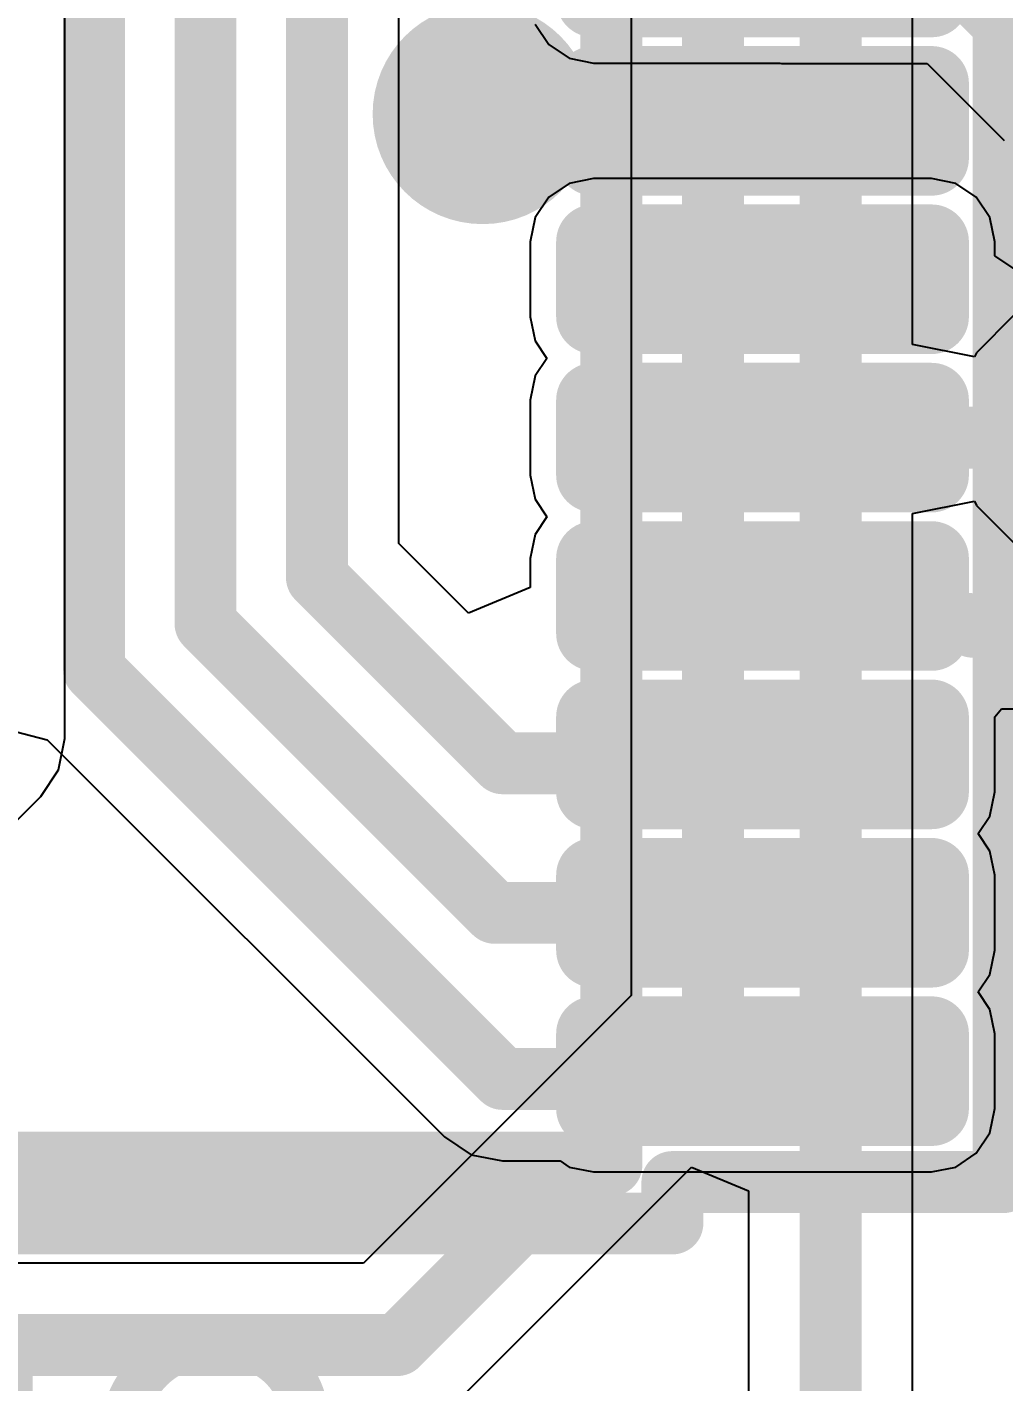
# Model space of a CAD drawing. Header units: inches. Extents: x 2.95 to 6.74, y 1.23 to 4.83.
# Drawn here: x 5.1212 to 5.279, y 3.699 to 3.9179 of the extents above; entities that cross this region are included whole.
import ezdxf

# ---------------------------------------------------------------- set-up
doc = ezdxf.new("R2010")
doc.units = ezdxf.units.IN
doc.header["$MEASUREMENT"] = 0
for name, color, linetype in [('Bottom Layer', 5, 'Continuous'), ('Bottom Solder', 6, 'Continuous'), ('GND', 76, 'Continuous'), ('Mechanical 10', 56, 'Continuous'), ('Mechanical 12', 56, 'Continuous'), ('PWR', 16, 'Continuous'), ('Top Layer', 1, 'Continuous'), ('Top Overlay', 2, 'Continuous'), ('Top Paste', 8, 'Continuous'), ('Top Solder', 216, 'Continuous'), ('Via Holes', 16, 'Continuous')]:
    doc.layers.add(name, color=color, linetype=linetype)
doc.styles.add('Arial', font='', dxfattribs={"height": 0.2})
doc.styles.get('Arial').set_extended_font_data('Arial')

# ---------------------------------------------------------------- blocks, each defined once
blk = doc.blocks.new('SOP65P640X120_24N_3')
at = {"layer": 'Top Layer'}
h = blk.add_hatch(color=1, dxfattribs=at)
edge = h.paths.add_edge_path()
edge.add_arc((0.14031, 0.00674), 0.00202, 270, 360)
edge.add_line((0.14232, 0.00674), (0.14232, 0.01885))
edge.add_arc((0.14031, 0.01885), 0.00202, 0, 90)
edge.add_line((0.14031, 0.02087), (0.08568, 0.02087))
edge.add_arc((0.08568, 0.01885), 0.00202, 90, 180)
edge.add_line((0.08366, 0.01885), (0.08366, 0.00674))
edge.add_arc((0.08568, 0.00674), 0.00202, 180, 270)
edge.add_line((0.08568, 0.00472), (0.14031, 0.00472))
h = blk.add_hatch(color=1, dxfattribs=at)
edge = h.paths.add_edge_path()
edge.add_arc((0.14031, -0.01885), 0.00202, 270, 360)
edge.add_line((0.14232, -0.01885), (0.14232, -0.00674))
edge.add_arc((0.14031, -0.00674), 0.00202, 0, 90)
edge.add_line((0.14031, -0.00472), (0.08568, -0.00472))
edge.add_arc((0.08568, -0.00674), 0.00202, 90, 180)
edge.add_line((0.08366, -0.00674), (0.08366, -0.01885))
edge.add_arc((0.08568, -0.01885), 0.00202, 180, 270)
edge.add_line((0.08568, -0.02087), (0.14031, -0.02087))
h = blk.add_hatch(color=1, dxfattribs=at)
edge = h.paths.add_edge_path()
edge.add_arc((0.14031, -0.04444), 0.00202, 270, 360)
edge.add_line((0.14232, -0.04444), (0.14232, -0.03233))
edge.add_arc((0.14031, -0.03233), 0.00202, 0, 90)
edge.add_line((0.14031, -0.03031), (0.08568, -0.03031))
edge.add_arc((0.08568, -0.03233), 0.00202, 90, 180)
edge.add_line((0.08366, -0.03233), (0.08366, -0.04444))
edge.add_arc((0.08568, -0.04444), 0.00202, 180, 270)
edge.add_line((0.08568, -0.04646), (0.14031, -0.04646))
h = blk.add_hatch(color=1, dxfattribs=at)
edge = h.paths.add_edge_path()
edge.add_arc((0.14031, -0.07003), 0.00202, 270, 360)
edge.add_line((0.14232, -0.07003), (0.14232, -0.05792))
edge.add_arc((0.14031, -0.05792), 0.00202, 0, 90)
edge.add_line((0.14031, -0.05591), (0.08568, -0.05591))
edge.add_arc((0.08568, -0.05792), 0.00202, 90, 180)
edge.add_line((0.08366, -0.05792), (0.08366, -0.07003))
edge.add_arc((0.08568, -0.07003), 0.00202, 180, 270)
edge.add_line((0.08568, -0.07205), (0.14031, -0.07205))
h = blk.add_hatch(color=1, dxfattribs=at)
edge = h.paths.add_edge_path()
edge.add_arc((0.14031, -0.09562), 0.00202, 270, 360)
edge.add_line((0.14232, -0.09562), (0.14232, -0.08351))
edge.add_arc((0.14031, -0.08351), 0.00202, 0, 90)
edge.add_line((0.14031, -0.0815), (0.08568, -0.0815))
edge.add_arc((0.08568, -0.08351), 0.00202, 90, 180)
edge.add_line((0.08366, -0.08351), (0.08366, -0.09562))
edge.add_arc((0.08568, -0.09562), 0.00202, 180, 270)
edge.add_line((0.08568, -0.09764), (0.14031, -0.09764))
h = blk.add_hatch(color=1, dxfattribs=at)
edge = h.paths.add_edge_path()
edge.add_arc((0.14031, -0.12121), 0.00202, 270, 360)
edge.add_line((0.14232, -0.12121), (0.14232, -0.1091))
edge.add_arc((0.14031, -0.1091), 0.00202, 0, 90)
edge.add_line((0.14031, -0.10709), (0.08568, -0.10709))
edge.add_arc((0.08568, -0.1091), 0.00202, 90, 180)
edge.add_line((0.08366, -0.1091), (0.08366, -0.12121))
edge.add_arc((0.08568, -0.12121), 0.00202, 180, 270)
edge.add_line((0.08568, -0.12323), (0.14031, -0.12323))
h = blk.add_hatch(color=1, dxfattribs=at)
edge = h.paths.add_edge_path()
edge.add_arc((0.14031, -0.1468), 0.00202, 270, 360)
edge.add_line((0.14232, -0.1468), (0.14232, -0.13469))
edge.add_arc((0.14031, -0.13469), 0.00202, 0, 90)
edge.add_line((0.14031, -0.13268), (0.08568, -0.13268))
edge.add_arc((0.08568, -0.13469), 0.00202, 90, 180)
edge.add_line((0.08366, -0.13469), (0.08366, -0.1468))
edge.add_arc((0.08568, -0.1468), 0.00202, 180, 270)
edge.add_line((0.08568, -0.14882), (0.14031, -0.14882))
at = {"layer": 'Top Paste'}
h = blk.add_hatch(color=8, dxfattribs=at)
edge = h.paths.add_edge_path()
edge.add_arc((0.14031, 0.00674), 0.00202, 270, 360)
edge.add_line((0.14232, 0.00674), (0.14232, 0.01885))
edge.add_arc((0.14031, 0.01885), 0.00202, 0, 90)
edge.add_line((0.14031, 0.02087), (0.08568, 0.02087))
edge.add_arc((0.08568, 0.01885), 0.00202, 90, 180)
edge.add_line((0.08366, 0.01885), (0.08366, 0.00674))
edge.add_arc((0.08568, 0.00674), 0.00202, 180, 270)
edge.add_line((0.08568, 0.00472), (0.14031, 0.00472))
h = blk.add_hatch(color=8, dxfattribs=at)
edge = h.paths.add_edge_path()
edge.add_arc((0.14031, -0.01885), 0.00202, 270, 360)
edge.add_line((0.14232, -0.01885), (0.14232, -0.00674))
edge.add_arc((0.14031, -0.00674), 0.00202, 0, 90)
edge.add_line((0.14031, -0.00472), (0.08568, -0.00472))
edge.add_arc((0.08568, -0.00674), 0.00202, 90, 180)
edge.add_line((0.08366, -0.00674), (0.08366, -0.01885))
edge.add_arc((0.08568, -0.01885), 0.00202, 180, 270)
edge.add_line((0.08568, -0.02087), (0.14031, -0.02087))
h = blk.add_hatch(color=8, dxfattribs=at)
edge = h.paths.add_edge_path()
edge.add_arc((0.14031, -0.04444), 0.00202, 270, 360)
edge.add_line((0.14232, -0.04444), (0.14232, -0.03233))
edge.add_arc((0.14031, -0.03233), 0.00202, 0, 90)
edge.add_line((0.14031, -0.03031), (0.08568, -0.03031))
edge.add_arc((0.08568, -0.03233), 0.00202, 90, 180)
edge.add_line((0.08366, -0.03233), (0.08366, -0.04444))
edge.add_arc((0.08568, -0.04444), 0.00202, 180, 270)
edge.add_line((0.08568, -0.04646), (0.14031, -0.04646))
h = blk.add_hatch(color=8, dxfattribs=at)
edge = h.paths.add_edge_path()
edge.add_arc((0.14031, -0.07003), 0.00202, 270, 360)
edge.add_line((0.14232, -0.07003), (0.14232, -0.05792))
edge.add_arc((0.14031, -0.05792), 0.00202, 0, 90)
edge.add_line((0.14031, -0.05591), (0.08568, -0.05591))
edge.add_arc((0.08568, -0.05792), 0.00202, 90, 180)
edge.add_line((0.08366, -0.05792), (0.08366, -0.07003))
edge.add_arc((0.08568, -0.07003), 0.00202, 180, 270)
edge.add_line((0.08568, -0.07205), (0.14031, -0.07205))
h = blk.add_hatch(color=8, dxfattribs=at)
edge = h.paths.add_edge_path()
edge.add_arc((0.14031, -0.09562), 0.00202, 270, 360)
edge.add_line((0.14232, -0.09562), (0.14232, -0.08351))
edge.add_arc((0.14031, -0.08351), 0.00202, 0, 90)
edge.add_line((0.14031, -0.0815), (0.08568, -0.0815))
edge.add_arc((0.08568, -0.08351), 0.00202, 90, 180)
edge.add_line((0.08366, -0.08351), (0.08366, -0.09562))
edge.add_arc((0.08568, -0.09562), 0.00202, 180, 270)
edge.add_line((0.08568, -0.09764), (0.14031, -0.09764))
h = blk.add_hatch(color=8, dxfattribs=at)
edge = h.paths.add_edge_path()
edge.add_arc((0.14031, -0.12121), 0.00202, 270, 360)
edge.add_line((0.14232, -0.12121), (0.14232, -0.1091))
edge.add_arc((0.14031, -0.1091), 0.00202, 0, 90)
edge.add_line((0.14031, -0.10709), (0.08568, -0.10709))
edge.add_arc((0.08568, -0.1091), 0.00202, 90, 180)
edge.add_line((0.08366, -0.1091), (0.08366, -0.12121))
edge.add_arc((0.08568, -0.12121), 0.00202, 180, 270)
edge.add_line((0.08568, -0.12323), (0.14031, -0.12323))
h = blk.add_hatch(color=8, dxfattribs=at)
edge = h.paths.add_edge_path()
edge.add_arc((0.14031, -0.1468), 0.00202, 270, 360)
edge.add_line((0.14232, -0.1468), (0.14232, -0.13469))
edge.add_arc((0.14031, -0.13469), 0.00202, 0, 90)
edge.add_line((0.14031, -0.13268), (0.08568, -0.13268))
edge.add_arc((0.08568, -0.13469), 0.00202, 90, 180)
edge.add_line((0.08366, -0.13469), (0.08366, -0.1468))
edge.add_arc((0.08568, -0.1468), 0.00202, 180, 270)
edge.add_line((0.08568, -0.14882), (0.14031, -0.14882))
at = {"layer": 'Top Solder'}
h = blk.add_hatch(color=216, dxfattribs=at)
edge = h.paths.add_edge_path()
edge.add_arc((0.14031, 0.03233), 0.00603, 270, 360)
edge.add_line((0.14634, 0.03233), (0.14634, 0.04444))
edge.add_arc((0.14031, 0.04444), 0.00603, 0, 90)
edge.add_line((0.14031, 0.05047), (0.08568, 0.05047))
edge.add_arc((0.08568, 0.04444), 0.00603, 90, 180)
edge.add_line((0.07965, 0.04444), (0.07965, 0.03233))
edge.add_arc((0.08568, 0.03233), 0.00603, 180, 270)
edge.add_line((0.08568, 0.0263), (0.14031, 0.0263))
h = blk.add_hatch(color=216, dxfattribs=at)
edge = h.paths.add_edge_path()
edge.add_arc((0.14031, 0.00674), 0.00603, 270, 360)
edge.add_line((0.14634, 0.00674), (0.14634, 0.01885))
edge.add_arc((0.14031, 0.01885), 0.00603, 0, 90)
edge.add_line((0.14031, 0.02488), (0.08568, 0.02488))
edge.add_arc((0.08568, 0.01885), 0.00603, 90, 180)
edge.add_line((0.07965, 0.01885), (0.07965, 0.00674))
edge.add_arc((0.08568, 0.00674), 0.00603, 180, 270)
edge.add_line((0.08568, 0.00071), (0.14031, 0.00071))
h = blk.add_hatch(color=216, dxfattribs=at)
edge = h.paths.add_edge_path()
edge.add_arc((0.14031, -0.01885), 0.00603, 270, 360)
edge.add_line((0.14634, -0.01885), (0.14634, -0.00674))
edge.add_arc((0.14031, -0.00674), 0.00603, 0, 90)
edge.add_line((0.14031, -0.00071), (0.08568, -0.00071))
edge.add_arc((0.08568, -0.00674), 0.00603, 90, 180)
edge.add_line((0.07965, -0.00674), (0.07965, -0.01885))
edge.add_arc((0.08568, -0.01885), 0.00603, 180, 270)
edge.add_line((0.08568, -0.02488), (0.14031, -0.02488))
h = blk.add_hatch(color=216, dxfattribs=at)
edge = h.paths.add_edge_path()
edge.add_arc((0.14031, -0.04444), 0.00603, 270, 360)
edge.add_line((0.14634, -0.04444), (0.14634, -0.03233))
edge.add_arc((0.14031, -0.03233), 0.00603, 0, 90)
edge.add_line((0.14031, -0.0263), (0.08568, -0.0263))
edge.add_arc((0.08568, -0.03233), 0.00603, 90, 180)
edge.add_line((0.07965, -0.03233), (0.07965, -0.04444))
edge.add_arc((0.08568, -0.04444), 0.00603, 180, 270)
edge.add_line((0.08568, -0.05047), (0.14031, -0.05047))
h = blk.add_hatch(color=216, dxfattribs=at)
edge = h.paths.add_edge_path()
edge.add_arc((0.14031, -0.07003), 0.00603, 270, 360)
edge.add_line((0.14634, -0.07003), (0.14634, -0.05792))
edge.add_arc((0.14031, -0.05792), 0.00603, 0, 90)
edge.add_line((0.14031, -0.05189), (0.08568, -0.05189))
edge.add_arc((0.08568, -0.05792), 0.00603, 90, 180)
edge.add_line((0.07965, -0.05792), (0.07965, -0.07003))
edge.add_arc((0.08568, -0.07003), 0.00603, 180, 270)
edge.add_line((0.08568, -0.07606), (0.14031, -0.07606))
h = blk.add_hatch(color=216, dxfattribs=at)
edge = h.paths.add_edge_path()
edge.add_arc((0.14031, -0.09562), 0.00603, 270, 360)
edge.add_line((0.14634, -0.09562), (0.14634, -0.08351))
edge.add_arc((0.14031, -0.08351), 0.00603, 0, 90)
edge.add_line((0.14031, -0.07748), (0.08568, -0.07748))
edge.add_arc((0.08568, -0.08351), 0.00603, 90, 180)
edge.add_line((0.07965, -0.08351), (0.07965, -0.09562))
edge.add_arc((0.08568, -0.09562), 0.00603, 180, 270)
edge.add_line((0.08568, -0.10165), (0.14031, -0.10165))
h = blk.add_hatch(color=216, dxfattribs=at)
edge = h.paths.add_edge_path()
edge.add_arc((0.14031, -0.12121), 0.00603, 270, 360)
edge.add_line((0.14634, -0.12121), (0.14634, -0.1091))
edge.add_arc((0.14031, -0.1091), 0.00603, 0, 90)
edge.add_line((0.14031, -0.10307), (0.08568, -0.10307))
edge.add_arc((0.08568, -0.1091), 0.00603, 90, 180)
edge.add_line((0.07965, -0.1091), (0.07965, -0.12121))
edge.add_arc((0.08568, -0.12121), 0.00603, 180, 270)
edge.add_line((0.08568, -0.12724), (0.14031, -0.12724))
h = blk.add_hatch(color=216, dxfattribs=at)
edge = h.paths.add_edge_path()
edge.add_arc((0.14031, -0.1468), 0.00603, 270, 360)
edge.add_line((0.14634, -0.1468), (0.14634, -0.13469))
edge.add_arc((0.14031, -0.13469), 0.00603, 0, 90)
edge.add_line((0.14031, -0.12866), (0.08568, -0.12866))
edge.add_arc((0.08568, -0.13469), 0.00603, 90, 180)
edge.add_line((0.07965, -0.13469), (0.07965, -0.1468))
edge.add_arc((0.08568, -0.1468), 0.00603, 180, 270)
edge.add_line((0.08568, -0.15283), (0.14031, -0.15283))
at = {"layer": 'Mechanical 10'}
for points in [[(0.08858, -0.15551, 0.01, 0.01, 0), (0.08858, 0.15551, 0.01, 0.01, 0)], [(-0.08858, -0.15551, 0.01, 0.01, 0), (0.08858, -0.15551, 0.01, 0.01, 0)]]:
    blk.add_lwpolyline(points, format="xyseb", dxfattribs=at)
blk.add_lwpolyline([(0.08608, -0.15551, 0.005, 0.005, 1), (0.09108, -0.15551, 0.005, 0.005, 1)], format="xyseb", close=True, dxfattribs=at)
blk.add_lwpolyline([(0.08608, -0.15551, 0.005, 0.005, 1), (0.09108, -0.15551, 0.005, 0.005, 1)], format="xyseb", close=True, dxfattribs=at)
at = {"layer": 'Mechanical 12'}
for points in [[(0.15197, -0.15866, 0.01, 0.01, 0), (0.15197, 0.15866, 0.01, 0.01, 0)], [(0.09843, -0.16535, 0.01, 0.01, 0), (0.09843, -0.15866, 0.01, 0.01, 0)], [(0.09843, -0.15866, 0.01, 0.01, 0), (0.15197, -0.15866, 0.01, 0.01, 0)], [(-0.09843, -0.16535, 0.01, 0.01, 0), (0.09843, -0.16535, 0.01, 0.01, 0)]]:
    blk.add_lwpolyline(points, format="xyseb", dxfattribs=at)
for points in [[(0.09593, -0.15866, 0.005, 0.005, 1), (0.10093, -0.15866, 0.005, 0.005, 1)], [(0.09593, -0.15866, 0.005, 0.005, 1), (0.10093, -0.15866, 0.005, 0.005, 1)], [(0.14947, -0.15866, 0.005, 0.005, 1), (0.15447, -0.15866, 0.005, 0.005, 1)], [(0.14947, -0.15866, 0.005, 0.005, 1), (0.15447, -0.15866, 0.005, 0.005, 1)], [(0.09593, -0.16535, 0.005, 0.005, 1), (0.10093, -0.16535, 0.005, 0.005, 1)], [(0.09593, -0.16535, 0.005, 0.005, 1), (0.10093, -0.16535, 0.005, 0.005, 1)]]:
    blk.add_lwpolyline(points, format="xyseb", close=True, dxfattribs=at)
at = {"layer": 'Top Overlay'}
blk.add_lwpolyline([(-0.08858, -0.15591, 0.01, 0.01, 0), (0.08858, -0.15591, 0.01, 0.01, 0)], format="xyseb", dxfattribs=at)
blk.add_lwpolyline([(0.08608, -0.15591, 0.005, 0.005, 1), (0.09108, -0.15591, 0.005, 0.005, 1)], format="xyseb", close=True, dxfattribs=at)

msp = doc.modelspace()

# ---------------------------------------------------------------- hatches: boundary and pattern name
at = {"layer": 'Bottom Layer'}
h = msp.add_hatch(color=5, dxfattribs=at)
edge = h.paths.add_edge_path()
edge.add_arc((5.19478, 3.90389), 0.01378, 0, 360)
at = {"layer": 'Bottom Solder'}
h = msp.add_hatch(color=6, dxfattribs=at)
edge = h.paths.add_edge_path()
edge.add_arc((5.19478, 3.90389), 0.01778, 0, 360)
h = msp.add_hatch(color=6, dxfattribs=at)
edge = h.paths.add_edge_path()
edge.add_arc((5.293, 3.853), 0.01778, 0, 360)
at = {"layer": 'GND'}
h = msp.add_hatch(color=76, dxfattribs=at)
edge = h.paths.add_edge_path()
edge.add_arc((5.293, 3.853), 0.01591, 0, 360)
at = {"layer": 'PWR'}
h = msp.add_hatch(color=16, dxfattribs=at)
edge = h.paths.add_edge_path()
edge.add_arc((5.19478, 3.90389), 0.01591, 0, 360)
h = msp.add_hatch(color=16, dxfattribs=at)
edge = h.paths.add_edge_path()
edge.add_arc((5.293, 3.853), 0.01591, 0, 360)
at = {"layer": 'Top Layer'}
h = msp.add_hatch(color=1, dxfattribs=at)
edge = h.paths.add_edge_path()
edge.add_arc((5.19478, 3.90389), 0.01378, 0, 360)
at = {"layer": 'Top Solder'}
h = msp.add_hatch(color=216, dxfattribs=at)
edge = h.paths.add_edge_path()
edge.add_arc((5.19478, 3.90389), 0.01778, 0, 360)
h = msp.add_hatch(color=216, dxfattribs=at)
edge = h.paths.add_edge_path()
edge.add_arc((5.293, 3.853), 0.01778, 0, 360)
at = {"layer": 'Via Holes'}
h = msp.add_hatch(color=7, dxfattribs=at)
edge = h.paths.add_edge_path()
edge.add_arc((5.19478, 3.90389), 0.00591, 0, 360)

# ---------------------------------------------------------------- linework, layer by layer
at = {"layer": 'Bottom Layer'}
for p, q in [((5.12725, 3.803), (5.12725, 4.23363)), ((5.21875, 3.95848), (5.21875, 3.76149)), ((5.26425, 3.86665), (5.26425, 3.92751)), ((5.28066, 3.87146), (5.27454, 3.86534)), ((5.27425, 3.86466), (5.26425, 3.86665)), ((5.27454, 3.86534), (5.27425, 3.86466)), ((5.26425, 3.83935), (5.27425, 3.84134)), ((5.27425, 3.84134), (5.27454, 3.84066)), ((5.27454, 3.84066), (5.28066, 3.83454)), ((5.26425, 3.68174), (5.26425, 3.83935)), ((5.12625, 3.79793), (5.12725, 3.803)), ((5.12337, 3.79363), (5.12625, 3.79793)), ((5.08299, 3.75324), (5.12337, 3.79363)), ((5.21875, 3.76149), (5.17551, 3.71825)), ((5.19037, 3.69563), (5.22851, 3.73376)), ((5.22851, 3.73376), (5.23775, 3.72993)), ((5.23775, 3.72993), (5.23775, 3.651)), ((5.17551, 3.71825), (5.07565, 3.71825))]:
    msp.add_line(p, q, dxfattribs=at)
for points in [[(5.232, 3.756, 0.01, 0.01, 0), (5.232, 4.037, 0.01, 0.01, 0)], [(5.251, 3.651, 0.01, 0.01, 0), (5.251, 3.933, 0.01, 0.01, 0)], [(5.181, 3.705, 0.01, 0.01, 0), (5.232, 3.756, 0.01, 0.01, 0)], [(4.684, 3.705, 0.01, 0.01, 0), (5.181, 3.705, 0.01, 0.01, 0)]]:
    msp.add_lwpolyline(points, format="xyseb", dxfattribs=at)
for points in [[(5.2295, 3.756, 0.005, 0.005, 1), (5.2345, 3.756, 0.005, 0.005, 1)], [(5.2295, 3.756, 0.005, 0.005, 1), (5.2345, 3.756, 0.005, 0.005, 1)], [(5.1785, 3.705, 0.005, 0.005, 1), (5.1835, 3.705, 0.005, 0.005, 1)], [(5.1785, 3.705, 0.005, 0.005, 1), (5.1835, 3.705, 0.005, 0.005, 1)]]:
    msp.add_lwpolyline(points, format="xyseb", close=True, dxfattribs=at)
at = {"layer": 'Top Layer'}
for p, q in [((5.18125, 3.83449), (5.18125, 3.95066)), ((5.20324, 3.91842), (5.20546, 3.91511)), ((5.20546, 3.91511), (5.20877, 3.9129)), ((5.20877, 3.9129), (5.21268, 3.91212)), ((5.21268, 3.91212), (5.24277, 3.91212)), ((5.24277, 3.91212), (5.24306, 3.91206)), ((5.24306, 3.91206), (5.26659, 3.91206)), ((5.26659, 3.91206), (5.27902, 3.89963)), ((5.20877, 3.89269), (5.20546, 3.89048)), ((5.21268, 3.89347), (5.20877, 3.89269)), ((5.26731, 3.89347), (5.21268, 3.89347)), ((5.27121, 3.89269), (5.26731, 3.89347)), ((5.27453, 3.89048), (5.27121, 3.89269)), ((5.20546, 3.89048), (5.20324, 3.88717)), ((5.27674, 3.88717), (5.27453, 3.89048)), ((5.20324, 3.88717), (5.20247, 3.88326)), ((5.27752, 3.88326), (5.27674, 3.88717)), ((5.20247, 3.88326), (5.20247, 3.87115)), ((5.27752, 3.88099), (5.27752, 3.88326)), ((5.28752, 3.8743), (5.27752, 3.88099)), ((5.20247, 3.87115), (5.20324, 3.86724)), ((5.20324, 3.86724), (5.20514, 3.86441)), ((5.20514, 3.86441), (5.20324, 3.86158)), ((5.20324, 3.86158), (5.20247, 3.85767)), ((5.20247, 3.85767), (5.20247, 3.84556)), ((5.20247, 3.84556), (5.20324, 3.84165)), ((5.20324, 3.84165), (5.20514, 3.83882)), ((5.20514, 3.83882), (5.20324, 3.83599)), ((5.20324, 3.83599), (5.20247, 3.83208)), ((5.19247, 3.82328), (5.18125, 3.83449)), ((5.20247, 3.83208), (5.20247, 3.82742)), ((5.20247, 3.82742), (5.19247, 3.82328)), ((5.27752, 3.80649), (5.2786, 3.80781)), ((5.2786, 3.80781), (5.29036, 3.80781)), ((5.27752, 3.79438), (5.27752, 3.80649)), ((5.11927, 3.80412), (5.12444, 3.80281)), ((5.12444, 3.80281), (5.18863, 3.73863)), ((5.27674, 3.79047), (5.27752, 3.79438)), ((5.27485, 3.78764), (5.27674, 3.79047)), ((5.27674, 3.7848), (5.27485, 3.78764)), ((5.27752, 3.7809), (5.27674, 3.7848)), ((5.27752, 3.76879), (5.27752, 3.7809)), ((5.27674, 3.76488), (5.27752, 3.76879)), ((5.27485, 3.76205), (5.27674, 3.76488)), ((5.27674, 3.75921), (5.27485, 3.76205)), ((5.27752, 3.75531), (5.27674, 3.75921)), ((5.27752, 3.7432), (5.27752, 3.75531)), ((5.27674, 3.73929), (5.27752, 3.7432)), ((5.27453, 3.73598), (5.27674, 3.73929)), ((5.18863, 3.73863), (5.19293, 3.73575)), ((5.19293, 3.73575), (5.198, 3.73475)), ((5.198, 3.73475), (5.2073, 3.73475)), ((5.2073, 3.73475), (5.20877, 3.73376)), ((5.27121, 3.73376), (5.27453, 3.73598)), ((5.20877, 3.73376), (5.21268, 3.73298)), ((5.21268, 3.73298), (5.26731, 3.73298)), ((5.26731, 3.73298), (5.27121, 3.73376))]:
    msp.add_line(p, q, dxfattribs=at)
for points in [[(5.132, 3.814, 0.01, 0.01, 0), (5.132, 4.02827, 0.01, 0.01, 0)], [(5.15, 3.82154, 0.01, 0.01, 0), (5.15, 4.02082, 0.01, 0.01, 0)], [(5.168, 3.829, 0.01, 0.01, 0), (5.168, 4.01336, 0.01, 0.01, 0)], [(5.27208, 3.92531, 0.01, 0.01, 0), (5.28839, 3.909, 0.01, 0.01, 0)], [(5.19478, 3.90389, 0.01, 0.01, 0), (5.19532, 3.90334, 0.01, 0.01, 0)], [(5.19532, 3.90334, 0.01, 0.01, 0), (5.23945, 3.90334, 0.01, 0.01, 0)], [(5.23945, 3.90334, 0.01, 0.01, 0), (5.23999, 3.9028, 0.01, 0.01, 0)], [(5.24039, 3.85161, 0.01, 0.01, 0), (5.29461, 3.85161, 0.01, 0.01, 0)], [(5.168, 3.829, 0.01, 0.01, 0), (5.198, 3.799, 0.01, 0.01, 0)], [(5.23999, 3.82602, 0.01, 0.01, 0), (5.24306, 3.82295, 0.01, 0.01, 0)], [(5.15, 3.82154, 0.01, 0.01, 0), (5.1967, 3.77484, 0.01, 0.01, 0)], [(5.24306, 3.82295, 0.01, 0.01, 0), (5.26873, 3.82295, 0.01, 0.01, 0)], [(5.26873, 3.82295, 0.01, 0.01, 0), (5.27018, 3.8215, 0.01, 0.01, 0)], [(5.27018, 3.8215, 0.01, 0.01, 0), (5.27353, 3.8215, 0.01, 0.01, 0)], [(5.27353, 3.8215, 0.01, 0.01, 0), (5.27397, 3.82106, 0.01, 0.01, 0)], [(5.27397, 3.82106, 0.01, 0.01, 0), (5.44735, 3.82106, 0.01, 0.01, 0)], [(5.132, 3.814, 0.01, 0.01, 0), (5.198, 3.748, 0.01, 0.01, 0)], [(5.198, 3.799, 0.01, 0.01, 0), (5.238, 3.799, 0.01, 0.01, 0)], [(5.1967, 3.77484, 0.01, 0.01, 0), (5.23999, 3.77484, 0.01, 0.01, 0)], [(5.198, 3.748, 0.01, 0.01, 0), (5.244, 3.748, 0.01, 0.01, 0)]]:
    msp.add_lwpolyline(points, format="xyseb", dxfattribs=at)
for points in [[(5.19228, 3.90389, 0.005, 0.005, 1), (5.19728, 3.90389, 0.005, 0.005, 1)], [(5.19282, 3.90334, 0.005, 0.005, 1), (5.19782, 3.90334, 0.005, 0.005, 1)], [(5.19282, 3.90334, 0.005, 0.005, 1), (5.19782, 3.90334, 0.005, 0.005, 1)], [(5.23695, 3.90334, 0.005, 0.005, 1), (5.24195, 3.90334, 0.005, 0.005, 1)], [(5.23695, 3.90334, 0.005, 0.005, 1), (5.24195, 3.90334, 0.005, 0.005, 1)], [(5.23749, 3.9028, 0.005, 0.005, 1), (5.24249, 3.9028, 0.005, 0.005, 1)], [(5.23789, 3.85161, 0.005, 0.005, 1), (5.24289, 3.85161, 0.005, 0.005, 1)], [(5.1655, 3.829, 0.005, 0.005, 1), (5.1705, 3.829, 0.005, 0.005, 1)], [(5.1655, 3.829, 0.005, 0.005, 1), (5.1705, 3.829, 0.005, 0.005, 1)], [(5.23749, 3.82602, 0.005, 0.005, 1), (5.24249, 3.82602, 0.005, 0.005, 1)], [(5.1475, 3.82154, 0.005, 0.005, 1), (5.1525, 3.82154, 0.005, 0.005, 1)], [(5.1475, 3.82154, 0.005, 0.005, 1), (5.1525, 3.82154, 0.005, 0.005, 1)], [(5.24056, 3.82295, 0.005, 0.005, 1), (5.24556, 3.82295, 0.005, 0.005, 1)], [(5.24056, 3.82295, 0.005, 0.005, 1), (5.24556, 3.82295, 0.005, 0.005, 1)], [(5.26623, 3.82295, 0.005, 0.005, 1), (5.27123, 3.82295, 0.005, 0.005, 1)], [(5.26623, 3.82295, 0.005, 0.005, 1), (5.27123, 3.82295, 0.005, 0.005, 1)], [(5.26768, 3.8215, 0.005, 0.005, 1), (5.27268, 3.8215, 0.005, 0.005, 1)], [(5.26768, 3.8215, 0.005, 0.005, 1), (5.27268, 3.8215, 0.005, 0.005, 1)], [(5.27103, 3.8215, 0.005, 0.005, 1), (5.27603, 3.8215, 0.005, 0.005, 1)], [(5.27103, 3.8215, 0.005, 0.005, 1), (5.27603, 3.8215, 0.005, 0.005, 1)], [(5.27147, 3.82106, 0.005, 0.005, 1), (5.27647, 3.82106, 0.005, 0.005, 1)], [(5.27147, 3.82106, 0.005, 0.005, 1), (5.27647, 3.82106, 0.005, 0.005, 1)], [(5.1295, 3.814, 0.005, 0.005, 1), (5.1345, 3.814, 0.005, 0.005, 1)], [(5.1295, 3.814, 0.005, 0.005, 1), (5.1345, 3.814, 0.005, 0.005, 1)], [(5.1955, 3.799, 0.005, 0.005, 1), (5.2005, 3.799, 0.005, 0.005, 1)], [(5.1955, 3.799, 0.005, 0.005, 1), (5.2005, 3.799, 0.005, 0.005, 1)], [(5.2355, 3.799, 0.005, 0.005, 1), (5.2405, 3.799, 0.005, 0.005, 1)], [(5.1942, 3.77484, 0.005, 0.005, 1), (5.1992, 3.77484, 0.005, 0.005, 1)], [(5.1942, 3.77484, 0.005, 0.005, 1), (5.1992, 3.77484, 0.005, 0.005, 1)], [(5.23749, 3.77484, 0.005, 0.005, 1), (5.24249, 3.77484, 0.005, 0.005, 1)], [(5.1955, 3.748, 0.005, 0.005, 1), (5.2005, 3.748, 0.005, 0.005, 1)], [(5.1955, 3.748, 0.005, 0.005, 1), (5.2005, 3.748, 0.005, 0.005, 1)], [(5.2415, 3.748, 0.005, 0.005, 1), (5.2465, 3.748, 0.005, 0.005, 1)]]:
    msp.add_lwpolyline(points, format="xyseb", close=True, dxfattribs=at)

# ---------------------------------------------------------------- block references
msp.add_blockref('SOP65P640X120_24N_3', (5.127, 3.89))

# ---------------------------------------------------------------- texts
at = {"layer": 'Top Overlay', "style": 'Arial'}
msp.add_text('U2', height=0.06, dxfattribs=at).set_placement((5.06802, 3.64701))

doc.saveas('drawing.dxf')
